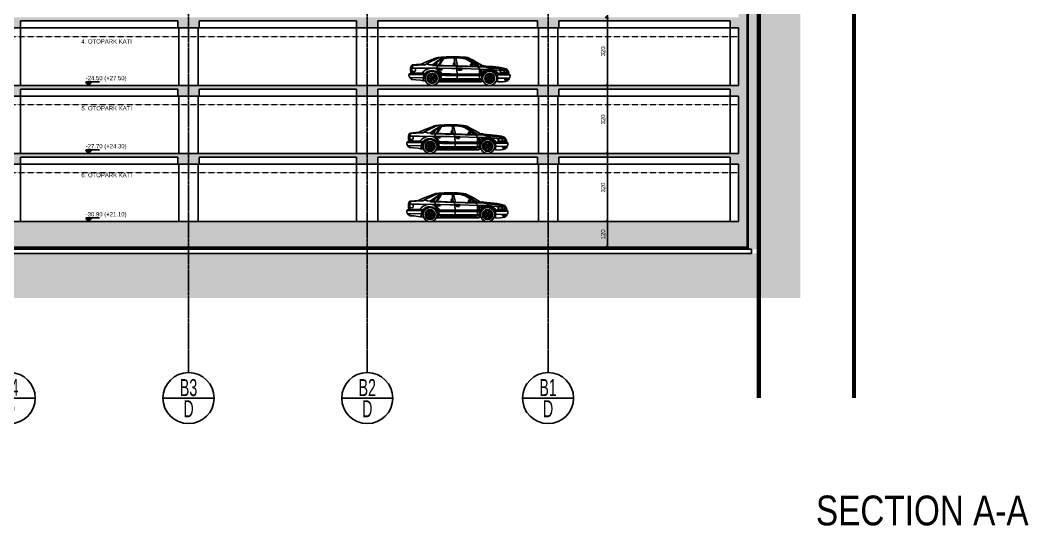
# Model space of a CAD drawing. Header units: centimetres. Extents: x -678439 to 71514, y -426864 to 8594.
# Drawn here: x 66765 to 71514, y 690 to 3067 of the extents above; entities that cross this region are included whole.
import ezdxf
from ezdxf.enums import TextEntityAlignment as Align

# ---------------------------------------------------------------- set-up
doc = ezdxf.new("R2010")
doc.units = ezdxf.units.CM
doc.header["$LTSCALE"] = 0.01
doc.header["$MEASUREMENT"] = 0
doc.header["$PDMODE"] = 3
for name, pattern in [('$0$CENTER', [50.8, 31.75, -6.35, 6.35, -6.35]), ('HIDDEN', [9.525, 6.35, -3.175]), ('HIDDEN2', [0.1875, 0.125, -0.0625]), ('K5LT_AXLED', [19.5, 15, -1.5, 1.5, -1.5])]:
    doc.linetypes.add(name, pattern=pattern)
doc.layers.get('0').update_dxf_attribs({"lineweight": 0})
doc.layers.get('DefPoints').update_dxf_attribs({"color": 200})
for name, color, linetype in [('$0$V-0_Axis', 8, '$0$CENTER'), ('150714_akslar$0$V-0_Text_Axis_10', 132, 'Continuous'), ('150714_akslar$0$V_DUVAR', 3, 'Continuous'), ('AI-011', 7, 'Continuous'), ('AR-03', 9, 'Continuous'), ('AR-Water Isolation', 1, 'HIDDEN2'), ('AR-WB', 152, 'Continuous'), ('V-0_Dimension', 1, 'Continuous'), ('V-0_Elevation_015', 103, 'Continuous'), ('V-0_Hatch_Concrete', 252, 'Continuous'), ('V-0_Notation_Level_500', 2, 'Continuous'), ('V-0_Text_Tr', 7, 'Continuous'), ('V-2_Column', 160, 'Continuous'), ('V-7_Border', 83, 'Continuous')]:
    doc.layers.add(name, color=color, linetype=linetype)
doc.layers.add('AG-Insulation_Heat_Rockwool', color=95, linetype='BATTING', lineweight=13)
doc.layers.add('AR-HIDDEN', color=9, linetype='HIDDEN', lineweight=18)
doc.styles.add('150714_akslar$0$VIVA_200', font='arial.ttf', dxfattribs={"width": 0.6, "height": 40})
doc.styles.add('Arial', font='arial.ttf')
doc.styles.add('VIVA_100', font='arial.ttf', dxfattribs={"height": 20})
doc.linetypes.add('BATTING', pattern='A,0.0001,-0.1,[134,ltypeshp.shx,S=0.1,R=0,X=-0.1,Y=0],-0.2,[134,ltypeshp.shx,S=0.1,R=180,X=0.1,Y=0],-0.1', length=0.4001)
doc.dimstyles.new('VIVA_100', dxfattribs={"dimscale": 10, "dimtxt": 25, "dimasz": 1, "dimexe": 1, "dimexo": 1, "dimgap": 1, "dimtad": 1, "dimdec": 0, "dimzin": 3, "dimdsep": 46, "dimtxsty": 'VIVA_100', "dimblk": 'OBLIQUE', "dimcen": 0, "dimdle": 1, "dimclrd": 256, "dimclre": 256, "dimclrt": 256, "dimadec": 1, "dimazin": 0, "dimtfac": 0.75, "dimtdec": 0, "dimtix": 1, "dimtmove": 2, "dimatfit": 2, "dimldrblk": 'DOT', "dimfxlon": 1, "dimfrac": 1, "dimtolj": 1, "dimtzin": 0, "dimlwd": -1, "dimlwe": -1, "dimarcsym": 0})

# ---------------------------------------------------------------- blocks, each defined once
blk = doc.blocks.new('A$C45BF399B')
for p, q in [((24, 52.2), (17.1, 48.2)), ((31.4, 56.6), (24, 52.2)), ((34.5, 53.5), (27.8, 49.1)), ((28, 46.1), (37.1, 53.1)), ((29.1, 45.4), (41.4, 54.9)), ((41, 61.9), (31.4, 56.6)), ((41.4, 57.9), (34.5, 53.5)), ((35.7, 49.2), (36.9, 51.3)), ((37.1, 53.1), (50.2, 61.6)), ((38.5, 52.5), (41.2, 52.4)), ((51, 67), (41, 61.9)), ((41.2, 52.4), (42.7, 51.5)), ((48.4, 62), (41.4, 57.9)), ((41.4, 54.9), (52.4, 61.8)), ((42.7, 51.5), (42.9, 51.1)), ((43.7, 62), (42.9, 62.7)), ((42.9, 51.1), (42.9, 50.4)), ((42.9, 50.4), (43, 46.9)), ((44.3, 61.1), (43.7, 62)), ((45, 60.9), (44.3, 61.1)), ((44.3, 53), (44.5, 53.4)), ((44.3, 52.3), (44.3, 53)), ((46.6, 46.9), (44.3, 52.3)), ((44.5, 53.4), (44.8, 53.6)), ((45, 63.8), (44.6, 62.3)), ((44.6, 62.3), (44.9, 61.9)), ((44.8, 61.7), (45, 60.9)), ((44.8, 53.6), (45.3, 53.5)), ((44.9, 61.9), (45, 61.7)), ((45, 61.7), (45, 60.9)), ((45, 60.9), (45.4, 60.4)), ((45.3, 61.8), (45.6, 62.3)), ((45.3, 53.5), (45.8, 53.2)), ((45.6, 62.9), (45.9, 63.4)), ((45.6, 62.3), (45.6, 62.9)), ((45.8, 53.2), (46.1, 52.3)), ((45.9, 63.4), (46.3, 63.7)), ((46.2, 63.5), (46, 60.9)), ((46.1, 52.3), (48.3, 47)), ((46.3, 63.7), (46.5, 63.4)), ((46.8, 61.4), (46.4, 61.1)), ((46.5, 63.4), (46.7, 62.2)), ((46.7, 62.2), (46.7, 61.6)), ((46.7, 61.6), (46.8, 61.4)), ((53.4, 64.7), (48.4, 62)), ((50.2, 61.6), (53.5, 63.2)), ((50.9, 67), (53.9, 65.9)), ((51.1, 66.9), (54.3, 68.5)), ((52.4, 61.8), (56.3, 64)), ((53.8, 64.9), (53.4, 64.7)), ((53.5, 63.2), (56.4, 64.9)), ((54, 65.3), (53.8, 64.9)), ((53.9, 65.9), (54, 65.3)), ((54.3, 68.5), (59.3, 69.4)), ((54.3, 66), (57.4, 67.3)), ((56.3, 64), (60.6, 65.4)), ((56.4, 64.9), (59.1, 66)), ((57.4, 67.3), (62.4, 68.3)), ((59.1, 66), (62.6, 67)), ((59.3, 69.4), (74.1, 70.5)), ((60.6, 65.4), (65, 66.6)), ((62.4, 68.3), (72.9, 69.4)), ((62.6, 67), (67.6, 67.6)), ((65, 66.6), (70.7, 67.5)), ((67.6, 67.6), (73.2, 68.3)), ((70.7, 67.5), (84.3, 67.9)), ((72.9, 69.4), (80.6, 69.8)), ((73.2, 68.3), (88.7, 68.5)), ((74.1, 70.5), (89.5, 70.8)), ((83.6, 67.9), (79.4, 48.1)), ((80.6, 69.8), (102, 69.6)), ((84.3, 67.9), (87.5, 68)), ((84.9, 48.1), (87.4, 68.3)), ((86, 57.1), (87.9, 56.4)), ((87.5, 67.9), (95.3, 67.9)), ((87.9, 56.4), (88.8, 55.1)), ((89.1, 50.8), (88.3, 49.4)), ((88.8, 55.1), (89.3, 53.7)), ((89.4, 51.9), (89.1, 50.8)), ((89.3, 53.7), (89.4, 51.9)), ((89.5, 70.8), (107.3, 70.8)), ((95.3, 67.9), (105.7, 67.5)), ((102, 69.6), (115.7, 69)), ((107.8, 68), (104.5, 68.5)), ((105.7, 67.5), (109.9, 67.2)), ((107.3, 70.8), (120, 69.9)), ((112.6, 67.5), (107.8, 68)), ((109.9, 67.2), (113.8, 66.5)), ((115.8, 66.5), (112.6, 67.5)), ((113.2, 66.7), (119.6, 57.4)), ((113.8, 66.5), (118.4, 64.7)), ((116.2, 64.6), (115.4, 65.9)), ((115.7, 69), (122.3, 68.2)), ((118.7, 65.6), (115.8, 66.5)), ((121.5, 57.3), (116.2, 64.6)), ((118.4, 64.7), (121, 63)), ((125.4, 61.9), (118.7, 65.6)), ((119.6, 57.4), (124.7, 49.2)), ((120, 69.9), (127.8, 69)), ((121, 63), (127.8, 58.7)), ((126.6, 49.4), (121.5, 57.3)), ((122.3, 68.2), (130, 66.2)), ((132.5, 57.1), (125.4, 61.9)), ((127.8, 69), (134.1, 67.1)), ((127.8, 58.7), (137.7, 51.5)), ((129.7, 66), (133.9, 66.9)), ((129.8, 65.9), (141.4, 60.4)), ((129.9, 57.2), (130.1, 53.8)), ((129.9, 49.5), (130.6, 50.4)), ((130.1, 53.8), (131, 52.5)), ((130.6, 50.4), (131.6, 50.7)), ((131, 52.5), (132.3, 51.8)), ((131.6, 50.7), (134.8, 50.6)), ((132.3, 51.8), (134.1, 52)), ((132.6, 51.9), (132.4, 51.2)), ((132.4, 51.2), (133.5, 51)), ((141.1, 50.4), (132.5, 57.1)), ((133.9, 66.9), (147.5, 61.6)), ((134.1, 52), (135.6, 52.3)), ((134.8, 50.6), (135.5, 50.3)), ((135.5, 50.3), (135.9, 49.8)), ((135.6, 52.3), (135.7, 52.8)), ((137.7, 51.5), (137.9, 50.6)), ((137.9, 50.6), (138.2, 49.8)), ((141.1, 49.7), (141.1, 50.4)), ((141.2, 50.4), (148, 51)), ((141.4, 60.4), (152.4, 55.1)), ((147.5, 61.6), (158, 57.3)), ((148, 51), (153.7, 52.6)), ((152.4, 55.1), (159.2, 51)), ((153.7, 52.6), (155.8, 53)), ((158, 57.3), (166.7, 53.4)), ((159.4, 51), (164.1, 51.3)), ((163.1, 50.8), (159.4, 51)), ((188.6, 49.4), (163.1, 50.8)), ((164.1, 51.3), (168.6, 52.4)), ((166.7, 53.4), (168.5, 52.5)), ((168.6, 52.4), (170.6, 52.2)), ((170.6, 52.2), (189.9, 50.5)), ((189.9, 50.5), (191.8, 49.9)), ((191.8, 49.9), (192.2, 49.3)), ((-50.3, 24.4), (-50.2, 25.7)), ((-50.2, 25.3), (-49.7, 26.3)), ((-50.2, 25.7), (-18.4, 25.5)), ((-49.7, 26.3), (-49.2, 27.3)), ((-49.2, 27.3), (-46.8, 28.1)), ((-46.8, 33.4), (-47.1, 32.8)), ((-47.1, 32.8), (-47.1, 32.1)), ((-47.1, 32.1), (-46.9, 31.8)), ((-46.9, 31.8), (-46.8, 31.6)), ((-45.5, 35.7), (-46.8, 33.4)), ((-46.8, 31.6), (-46.4, 31.4)), ((-46.8, 28.1), (-45.2, 28.1)), ((-46.5, 29.1), (-46.7, 29)), ((-46.7, 29), (-46.7, 28.2)), ((-46.7, 28.2), (-46.4, 28.2)), ((-46.4, 30.6), (-46.6, 29.1)), ((-46, 29.1), (-46.5, 29.1)), ((-45.2, 34.4), (-46.4, 30.6)), ((-46.4, 31.4), (-46.2, 31.4)), ((-45.6, 29.3), (-46, 29.1)), ((-45, 29.6), (-45.6, 29.3)), ((-44.9, 35.7), (-45.5, 35.7)), ((-44.3, 37.4), (-45.2, 34.4)), ((-45.2, 28.2), (-44.3, 28.8)), ((-45.2, 28.1), (-44.5, 27.3)), ((-44.8, 30.1), (-45, 29.6)), ((-44.4, 28.4), (-44.9, 28.1)), ((-44.5, 31), (-44.8, 30.1)), ((-43.8, 33.4), (-44.5, 31)), ((-44.5, 27.3), (-21.4, 27.4)), ((-20.5, 28.2), (-44.4, 28.4)), ((-44.3, 37.7), (-42.8, 39.6)), ((-44.1, 37.5), (-44.3, 37.4)), ((-44.3, 28.8), (-43.7, 30.7)), ((-43.6, 37.6), (-44.1, 37.5)), ((-42.5, 37.1), (-43.8, 33.4)), ((-43.7, 30.7), (-42.7, 33.8)), ((-39, 30.4), (-43.7, 30.5)), ((-43.1, 37.5), (-43.6, 37.6)), ((-43.6, 30.8), (-36.7, 30.7)), ((-42.5, 37.1), (-43.1, 37.5)), ((-42.8, 39.6), (-40.4, 40.6)), ((-42.7, 33.8), (-41.8, 35.9)), ((-41.6, 37.1), (-42.5, 37.1)), ((-41.8, 35.9), (-40.9, 37)), ((-40.8, 36.9), (-41.6, 37.1)), ((-36.2, 36.7), (-41.2, 36.6)), ((-40.9, 37), (-34.3, 37)), ((-40.4, 40.6), (-34.3, 42.4)), ((-40.2, 37.1), (-39.2, 38.3)), ((-39.2, 38.3), (-36.4, 39.7)), ((-26.7, 30.6), (-39, 30.4)), ((-36.8, 32.8), (-37, 30.4)), ((-35.9, 35.2), (-36.8, 32.8)), ((-36.7, 30.7), (-30.7, 30.9)), ((-36.4, 39.7), (-31.3, 40.8)), ((-29.5, 36.5), (-36.2, 36.7)), ((-34.7, 37), (-35.9, 35.2)), ((-34.3, 37.8), (-34.8, 36.8)), ((-34.3, 42.4), (-23, 44.6)), ((-33, 38.6), (-34.3, 37.8)), ((-34.3, 37), (-29.1, 36.9)), ((-31.1, 39.2), (-33, 38.6)), ((-31.3, 40.8), (-23.5, 42.3)), ((-27.8, 40.3), (-31.1, 39.2)), ((-30.7, 30.9), (-27.5, 30.9)), ((-28.6, 36.2), (-29.5, 36.5)), ((-29.1, 36.9), (-27.8, 36.4)), ((-22, 37.2), (-28.6, 36.5)), ((-27.5, 35.4), (-28.6, 36.2)), ((-22.3, 41.3), (-27.8, 40.3)), ((-27.8, 36.4), (-26.5, 35.1)), ((-26.5, 34.4), (-27.5, 35.4)), ((-27.5, 30.9), (-26.8, 31)), ((-26.8, 31), (-26.4, 31.3)), ((-26.3, 30.9), (-26.7, 30.6)), ((-26.5, 35.1), (-25.9, 33.8)), ((-26.3, 33), (-26.5, 34.4)), ((-26.4, 31.3), (-26.3, 31.8)), ((-26.3, 31.8), (-26.3, 33)), ((-25.8, 32.2), (-26.3, 30.9)), ((-25.9, 33.8), (-25.8, 32.2)), ((-23.5, 42.3), (-10.8, 44.2)), ((-23, 44.6), (-7.5, 46.3)), ((-10.9, 42.8), (-22.3, 41.3)), ((-11.1, 38.2), (-22, 37.2)), ((-21.4, 27.4), (-20.8, 27.6)), ((-20.8, 28.4), (-16.8, 28.5)), ((-20.8, 27.6), (-20.8, 28.4)), ((0.4, 44.3), (-10.9, 42.8)), ((-10.8, 44.2), (3.2, 45.6)), ((-8.3, 24.7), (-7.4, 25.7)), ((-7.5, 46.3), (10.1, 47.8)), ((-7.4, 25.7), (-6.2, 26.6)), ((-6.2, 26.6), (-5, 27.2)), ((-5, 27.2), (-3.3, 27.9)), ((-2.5, 28.1), (-2.3, 27.8)), ((-2.3, 23.6), (-2.3, 27.8)), ((18.9, 45.8), (0.4, 44.3)), ((2.2, 27.9), (2.2, 23.4)), ((2.3, 28.2), (3.6, 27.9)), ((3.2, 45.6), (12.5, 46.4)), ((3.6, 27.9), (5, 27.3)), ((5, 27.3), (6.1, 26.6)), ((6.1, 26.6), (7.6, 25.5)), ((7.6, 25.5), (8.1, 24.8)), ((7.9, 39.6), (25.1, 39.8)), ((10.1, 47.8), (11.6, 48.1)), ((11.6, 48.1), (12.2, 48.3)), ((12.2, 48.3), (13.1, 48.8)), ((12.5, 46.4), (16.8, 46.4)), ((13.3, 48.9), (18.6, 47.7)), ((16.5, 28.2), (24.8, 28.4)), ((16.8, 46.4), (18.5, 46.3)), ((18.5, 46.3), (19.3, 46.1)), ((18.6, 47.7), (22.5, 47.1)), ((22.8, 46.2), (18.9, 45.8)), ((19, 35.7), (18.9, 35)), ((18.9, 35), (19, 34.5)), ((19.5, 36.2), (19, 35.7)), ((19, 34.5), (19.2, 34.1)), ((19.2, 34.1), (19.8, 34.1)), ((19.3, 46.1), (19.9, 45.9)), ((22.1, 36.2), (19.5, 36.2)), ((19.9, 34.1), (22.5, 34.3)), ((22.3, 36.1), (22.1, 36.2)), ((22.6, 35.9), (22.3, 36.1)), ((22.5, 47.1), (23.9, 46.9)), ((22.5, 34.3), (22.9, 34.8)), ((22.8, 35.5), (22.6, 35.9)), ((24.8, 46.8), (22.8, 46.2)), ((22.9, 34.8), (22.8, 35.5)), ((24.7, 27.3), (22.8, 27.3)), ((23.9, 46.9), (24.9, 46.8)), ((24.8, 38.2), (24.7, 33.2)), ((24.7, 33.2), (24.9, 24.4)), ((25.1, 39.8), (24.8, 38.2)), ((27.8, 49.1), (24.9, 46.7)), ((24.9, 46.8), (28.9, 45.6)), ((25.4, 40.8), (25.2, 39.9)), ((25.3, 39.8), (67.3, 41.4)), ((25.3, 28), (96.4, 28.5)), ((25.3, 27), (93.9, 27.6)), ((26.8, 44.1), (25.4, 40.8)), ((27.3, 44.6), (26.8, 44.1)), ((28.5, 45.2), (27.3, 44.6)), ((28.9, 45.6), (28.5, 45.2)), ((82.1, 47), (28.7, 45.5)), ((79.4, 48.1), (30.4, 46.4)), ((32.8, 47.7), (31.5, 47.2)), ((35.5, 48.9), (32.8, 47.7)), ((35.6, 48.7), (35.7, 49.2)), ((36.4, 46.7), (35.6, 48.7)), ((40, 47.5), (36, 47.6)), ((40.6, 47.4), (40, 47.5)), ((41.2, 46.8), (40.6, 47.4)), ((67.3, 41.4), (93, 41.6)), ((69, 40.8), (68.5, 40)), ((68.5, 40), (68.5, 39.5)), ((68.5, 39.5), (69.6, 37.9)), ((68.9, 39.5), (68.6, 39.5)), ((68.9, 39.5), (77.3, 39.9)), ((69.3, 41.2), (69, 40.8)), ((69.6, 38.5), (69.1, 38.5)), ((76.7, 41.4), (69.3, 41.2)), ((69.5, 38.4), (69.4, 38.5)), ((70.1, 37.7), (69.5, 38.4)), ((69.6, 38.5), (77, 38.8)), ((70.1, 37.5), (69.6, 37.9)), ((70.7, 37.4), (70.1, 37.7)), ((70.3, 37.3), (70.1, 37.5)), ((71, 37.2), (70.3, 37.3)), ((72.3, 37.4), (70.7, 37.4)), ((74.7, 37.2), (71, 37.2)), ((74.9, 37.5), (72.3, 37.4)), ((74.7, 37.3), (76, 37.5)), ((76.4, 37.9), (74.9, 37.5)), ((76, 37.5), (76.8, 37.9)), ((77.1, 38.6), (76.4, 37.9)), ((77, 41), (76.7, 41.4)), ((76.8, 37.9), (77.3, 38.5)), ((77.2, 40.7), (77, 41)), ((77.4, 39.9), (77.1, 38.6)), ((77.3, 40.3), (77.2, 40.7)), ((77.3, 39.9), (77.3, 40.3)), ((77.3, 38.5), (77.4, 39.1)), ((77.4, 39.6), (77.4, 40)), ((77.4, 39.1), (77.4, 39.6)), ((79.4, 48.1), (84.9, 48.1)), ((80.1, 28.1), (79.9, 20.3)), ((80.6, 38.5), (80.1, 28.1)), ((81.6, 46.7), (80.6, 38.5)), ((82.4, 48.1), (81.6, 46.7)), ((82.2, 47.2), (124.8, 48.3)), ((84.9, 48.1), (114.1, 49.1)), ((86, 48.7), (84.9, 48.7)), ((87.2, 48.9), (86, 48.7)), ((88.3, 49.4), (87.2, 48.9)), ((87.2, 48.8), (87.4, 48.3)), ((93, 41.6), (123.8, 42.2)), ((93.9, 27.6), (125, 28)), ((96.4, 28.5), (125.8, 28.9)), ((110.9, 24.7), (124.9, 25.2)), ((114.1, 49.1), (124.8, 49.2)), ((116.7, 40.8), (117.2, 41.7)), ((116.9, 40.2), (116.7, 40.8)), ((116.8, 40.6), (125.8, 40.6)), ((117.2, 39.4), (116.9, 40.2)), ((117, 40.2), (125.7, 40.1)), ((117.1, 40.4), (118, 39)), ((117.2, 41.6), (117.3, 41.9)), ((117.6, 38.8), (117.2, 39.4)), ((117.3, 41.9), (125.1, 42.2)), ((118.3, 38.4), (117.6, 38.8)), ((118, 39), (119, 38.7)), ((123.1, 38.4), (118.3, 38.4)), ((119, 38.7), (124.3, 38.7)), ((120, 22), (121, 25.6)), ((121, 25.6), (123.5, 30.2)), ((124.4, 38.5), (123.1, 38.4)), ((123.5, 30.2), (126.2, 34.2)), ((123.7, 48.4), (139.7, 48.8)), ((123.8, 42.2), (131.8, 42.5)), ((124.3, 38.7), (124.8, 39.2)), ((125.4, 39.1), (124.4, 38.5)), ((124.7, 49.2), (126.7, 49.3)), ((124.8, 39.2), (125.1, 39.6)), ((125.1, 42.2), (125.8, 41.8)), ((125.1, 39.6), (125.3, 40.2)), ((125.9, 41), (125.4, 39.1)), ((125.8, 41.8), (125.9, 41)), ((126.2, 34.2), (128.4, 36.5)), ((138.2, 49.8), (126.6, 49.4)), ((128.9, 47.2), (127.5, 49)), ((128.4, 36.5), (129.1, 37.4)), ((129.5, 45), (128.9, 47.2)), ((129.1, 37.4), (129.5, 38.3)), ((129.5, 38.3), (129.5, 45)), ((129.7, 42.2), (167.4, 42.5)), ((133.4, 24.7), (134.3, 25.7)), ((134.3, 25.7), (135.6, 26.6)), ((135.6, 26.6), (136.7, 27.2)), ((136.7, 27.2), (138.4, 27.9)), ((139.3, 28.1), (139.4, 27.8)), ((139.5, 23.6), (139.4, 27.8)), ((139.7, 48.8), (140.4, 48.9)), ((140.4, 48.9), (140.9, 49.3)), ((140.9, 49.3), (141.1, 49.7)), ((144, 28.2), (145.3, 27.9)), ((144, 27.9), (144, 23.4)), ((145.3, 27.9), (146.7, 27.3)), ((146.7, 27.3), (147.8, 26.6)), ((147.8, 26.6), (149.3, 25.5)), ((149.3, 25.5), (149.9, 24.8)), ((157, 30), (195.5, 29.1)), ((199.1, 27.3), (160.7, 27)), ((194.7, 30), (167.1, 30.2)), ((167.2, 29.9), (167.9, 28.7)), ((167.4, 42.5), (188.7, 42.6)), ((167.9, 28.7), (195.3, 28.9)), ((183.3, 41.4), (183.2, 40.8)), ((183.2, 40.8), (183.3, 36.4)), ((183.7, 41.9), (183.3, 41.4)), ((183.3, 36.4), (183.4, 35.1)), ((183.4, 35.1), (184.3, 34.4)), ((185.1, 42.7), (183.7, 41.9)), ((184.3, 34.4), (185.2, 34.2)), ((185.2, 34.2), (192, 34.5)), ((195, 42.5), (188.5, 42.7)), ((189.5, 49.1), (188.6, 49.4)), ((192.1, 43.7), (189.5, 49.1)), ((191.5, 31.3), (192, 34.5)), ((191.6, 31), (191.5, 31.3)), ((191.9, 30.6), (191.6, 31)), ((191.8, 42.9), (192.1, 43.7)), ((192, 38.1), (191.8, 42.9)), ((192.3, 30.4), (191.9, 30.6)), ((192, 34.5), (192, 38.1)), ((192, 34.5), (192.8, 34.2)), ((192.2, 49.3), (194.4, 45)), ((194.2, 30.4), (192.3, 30.4)), ((192.8, 34.2), (193.9, 34.1)), ((193.9, 34.1), (194.7, 34.1)), ((194.4, 31.9), (194.2, 31.2)), ((194.2, 31.2), (194.4, 30.3)), ((194.4, 45), (194.9, 43.3)), ((194.6, 34.1), (194.4, 31.9)), ((194.7, 34.1), (194.9, 36.2)), ((194.9, 29.5), (194.7, 30)), ((194.9, 43.3), (195, 42.5)), ((194.9, 36.2), (195, 39.7)), ((195, 29), (194.9, 29.5)), ((195, 39.7), (195, 42.8)), ((195.5, 29.1), (197.8, 28.6)), ((197.8, 28.6), (198.3, 28.2)), ((198.3, 28.2), (199, 27.4)), ((199.3, 26.1), (199.1, 27.3)), ((199.3, 24.1), (199.3, 26.1)), ((-50.3, 23.7), (-50.3, 24.4)), ((-50, 20.4), (-50.3, 23.7)), ((-49.5, 19.4), (-50, 20.4)), ((-48.1, 18), (-49.5, 19.4)), ((-47.8, 16.5), (-47.9, 18)), ((-47.9, 18), (-19.3, 17.6)), ((-46.6, 13.8), (-47.8, 16.5)), ((-45, 12.5), (-46.6, 13.8)), ((-45.8, 17.6), (-44.1, 13)), ((-43.3, 11.2), (-45, 12.5)), ((-44.9, 17.6), (-43.4, 12.7)), ((-44.1, 12.7), (-44.9, 12.5)), ((-43.9, 17.2), (-44.1, 18)), ((-44.1, 13), (-44.1, 12.7)), ((-43.3, 15.1), (-43.9, 17.2)), ((-43.4, 12.7), (-43.9, 12)), ((-42.5, 12.8), (-43.3, 15.1)), ((-38.8, 9.9), (-43.3, 11.2)), ((-38.8, 13), (-42.5, 12.8)), ((-39.1, 13), (-40.7, 18)), ((-37.8, 13.1), (-39.1, 13)), ((-32.2, 9.1), (-38.8, 9.9)), ((-37.5, 13.6), (-37.8, 13.1)), ((-37.2, 14.4), (-37.5, 13.6)), ((-36.7, 17.6), (-37.2, 14.4)), ((-19.5, 8.5), (-32.2, 9.1)), ((-19.7, 10.5), (-15.9, 10.5)), ((-11.1, 17.9), (-10.9, 19.7)), ((-11.1, 16.6), (-11.1, 17.9)), ((-11, 15.1), (-11.1, 16.6)), ((-10.6, 13.8), (-11, 15.1)), ((-10.9, 19.7), (-10.6, 20.5)), ((-10.6, 20.5), (-10.3, 20.5)), ((-10.6, 13.7), (-10.4, 13.9)), ((-6.6, 18.5), (-10.3, 20.5)), ((-10.3, 13.9), (-6.4, 16.1)), ((-8.3, 24.7), (-8.1, 24.6)), ((-8.1, 24.5), (-4.2, 22.3)), ((-8.1, 9.7), (-8, 10)), ((-7.6, 9), (-8.1, 9.7)), ((-4.4, 12.2), (-8, 10)), ((-6.1, 8), (-7.6, 9)), ((-6.1, 18), (-6.6, 18.5)), ((-6.4, 16.1), (-6, 16.6)), ((-6, 17.8), (-6.1, 18)), ((-5, 7.3), (-6.1, 8)), ((-5.9, 17.5), (-6, 17.8)), ((-6, 16.6), (-5.9, 17)), ((-5.9, 17), (-5.9, 17.5)), ((-3.6, 6.7), (-5, 7.3)), ((-3.7, 12.4), (-4.4, 12.2)), ((-4.2, 22.3), (-3.6, 22.1)), ((-3.4, 12.4), (-3.7, 12.4)), ((-3.6, 22.1), (-3.2, 22.3)), ((-2.3, 6.4), (-3.6, 6.7)), ((-3.1, 12.3), (-3.4, 12.4)), ((-3.2, 22.3), (-2.8, 22.5)), ((-2.7, 12), (-3.1, 12.3)), ((-2.8, 22.5), (-2.5, 22.7)), ((-2.4, 11.7), (-2.7, 12)), ((-2.5, 22.7), (-2.4, 22.9)), ((-2.4, 22.9), (-2.3, 23.6)), ((-2.2, 11.1), (-2.4, 11.7)), ((-2.2, 6.4), (-2.3, 6.6)), ((-2.2, 6.6), (-2.2, 11.1)), ((2.2, 23.4), (2.4, 22.8)), ((2.4, 11.6), (2.3, 10.9)), ((2.3, 10.9), (2.3, 6.7)), ((2.5, 6.5), (2.3, 6.7)), ((2.4, 22.8), (2.7, 22.5)), ((2.5, 11.9), (2.4, 11.6)), ((2.8, 12.1), (2.5, 11.9)), ((3.3, 6.6), (2.5, 6.5)), ((2.7, 22.5), (3.1, 22.3)), ((3.2, 12.3), (2.8, 12.1)), ((3.1, 22.3), (3.4, 22.2)), ((3.6, 12.4), (3.2, 12.3)), ((5, 7.3), (3.3, 6.6)), ((3.4, 22.2), (3.7, 22.2)), ((4.2, 12.3), (3.6, 12.4)), ((3.7, 22.2), (4.4, 22.4)), ((8.1, 10), (4.2, 12.3)), ((4.4, 22.4), (8, 24.6)), ((6.2, 8), (5, 7.3)), ((6, 18), (5.9, 17.5)), ((5.9, 17.5), (5.9, 17.1)), ((5.9, 17.1), (6, 16.8)), ((6.4, 18.4), (6, 18)), ((6, 16.8), (6.1, 16.5)), ((6.1, 16.5), (6.6, 16.1)), ((7.4, 8.9), (6.2, 8)), ((10.3, 20.7), (6.4, 18.4)), ((6.6, 16.1), (10.3, 14)), ((8.3, 9.9), (7.4, 8.9)), ((8.1, 24.8), (8, 24.6)), ((8.3, 9.9), (8.1, 10)), ((10.6, 14), (10.3, 14)), ((10.6, 20.8), (10.4, 20.6)), ((10.6, 20.8), (11, 19.5)), ((10.9, 14.8), (10.6, 14)), ((11.1, 16.6), (10.9, 14.8)), ((11, 19.5), (11.1, 17.9)), ((11.1, 17.9), (11.1, 16.6)), ((20.1, 10.5), (15.9, 10.5)), ((18.6, 24.5), (24.8, 24.5)), ((19.8, 15.2), (26.1, 15.2)), ((19.9, 16.4), (25.5, 16.5)), ((20.3, 14), (122.6, 14)), ((20.5, 9.1), (122.8, 9.1)), ((21.9, 9.1), (26.3, 10.2)), ((24.9, 24.5), (24.7, 18.2)), ((24.7, 18.2), (25, 17.5)), ((25, 24.3), (110.9, 24.7)), ((25, 17.5), (26, 15.2)), ((25.6, 16.3), (118.3, 16.3)), ((26.3, 10.2), (116.5, 10.4)), ((26.4, 14.9), (122.6, 14.9)), ((79.9, 20.3), (80.4, 17.3)), ((80.4, 17.3), (81.9, 15.4)), ((81.9, 15.4), (82.6, 14.7)), ((82.6, 14.7), (82.9, 14)), ((116.5, 10.4), (120.8, 9.5)), ((118.3, 16.3), (122.8, 16.3)), ((119.3, 14.2), (119.6, 17.6)), ((119.6, 17.6), (120, 22)), ((120.8, 9.5), (122.8, 9.3)), ((122.6, 14), (122.6, 9.5)), ((122.8, 16.3), (122.8, 14.9)), ((122.8, 14.9), (122.8, 14)), ((123.2, 9.2), (126.9, 9.1)), ((130.6, 17.9), (130.8, 19.7)), ((130.6, 16.6), (130.6, 17.9)), ((130.8, 15.1), (130.6, 16.6)), ((130.8, 19.7), (131.1, 20.5)), ((131.1, 13.8), (130.8, 15.1)), ((131.1, 20.5), (131.4, 20.5)), ((131.2, 13.7), (131.4, 13.9)), ((135.1, 18.5), (131.4, 20.5)), ((131.4, 13.9), (135.3, 16.1)), ((133.4, 24.7), (133.6, 24.6)), ((133.6, 24.5), (137.5, 22.3)), ((133.6, 9.7), (133.8, 10)), ((134.2, 9), (133.6, 9.7)), ((137.4, 12.2), (133.8, 10)), ((135.6, 8), (134.2, 9)), ((135.6, 18), (135.1, 18.5)), ((135.3, 16.1), (135.7, 16.6)), ((135.8, 17.8), (135.6, 18)), ((136.7, 7.3), (135.6, 8)), ((135.7, 16.6), (135.8, 17)), ((135.8, 17.5), (135.8, 17.8)), ((135.8, 17), (135.8, 17.5)), ((138.2, 6.7), (136.7, 7.3)), ((138, 12.4), (137.4, 12.2)), ((137.5, 22.3), (138.1, 22.1)), ((138.3, 12.4), (138, 12.4)), ((138.1, 22.1), (138.5, 22.3)), ((139.5, 6.4), (138.2, 6.7)), ((138.6, 12.3), (138.3, 12.4)), ((138.5, 22.3), (138.9, 22.5)), ((139, 12), (138.6, 12.3)), ((138.9, 22.5), (139.2, 22.7)), ((139.3, 11.7), (139, 12)), ((139.2, 22.7), (139.3, 22.9)), ((139.3, 22.9), (139.5, 23.6)), ((139.5, 11.1), (139.3, 11.7)), ((139.5, 6.6), (139.5, 11.1)), ((139.5, 6.4), (139.5, 6.6)), ((144, 23.4), (144.1, 22.8)), ((144.1, 11.6), (144, 10.9)), ((144, 10.9), (144.1, 6.7)), ((144.1, 22.8), (144.4, 22.5)), ((144.3, 11.9), (144.1, 11.6)), ((144.2, 6.5), (144.1, 6.7)), ((145.1, 6.6), (144.2, 6.5)), ((144.5, 12.1), (144.3, 11.9)), ((144.4, 22.5), (144.8, 22.3)), ((144.9, 12.3), (144.5, 12.1)), ((144.8, 22.3), (145.2, 22.2)), ((145.3, 12.4), (144.9, 12.3)), ((146.7, 7.3), (145.1, 6.6)), ((145.2, 22.2), (145.4, 22.2)), ((145.9, 12.3), (145.3, 12.4)), ((145.4, 22.2), (146.1, 22.4)), ((149.8, 10), (145.9, 12.3)), ((146.1, 22.4), (149.7, 24.6)), ((147.9, 8), (146.7, 7.3)), ((147.8, 18), (147.6, 17.5)), ((147.6, 17.5), (147.6, 17.1)), ((147.6, 17.1), (147.7, 16.8)), ((147.7, 16.8), (147.8, 16.5)), ((148.2, 18.4), (147.8, 18)), ((147.8, 16.5), (148.3, 16.1)), ((149.1, 8.9), (147.9, 8)), ((152.1, 20.7), (148.2, 18.4)), ((148.3, 16.1), (152, 14)), ((150, 9.9), (149.1, 8.9)), ((149.9, 24.8), (149.7, 24.6)), ((150.1, 9.9), (149.8, 10)), ((152.3, 14), (152, 14)), ((152.3, 20.8), (152.1, 20.6)), ((152.3, 20.8), (152.7, 19.5)), ((152.6, 14.8), (152.3, 14)), ((152.8, 16.6), (152.6, 14.8)), ((152.7, 19.5), (152.9, 17.9)), ((152.9, 17.9), (152.8, 16.6)), ((163, 11.5), (157.9, 11.4)), ((162.4, 18.7), (197.1, 19.9)), ((164.2, 11.5), (163, 11)), ((164.2, 11.5), (170.8, 12.8)), ((170.8, 12.8), (182, 13.8)), ((182, 13.8), (190.5, 14.4)), ((193.4, 18), (190.4, 14.5)), ((190.5, 14.4), (192.6, 14.6)), ((192.6, 14.6), (194.6, 16.2)), ((195.7, 17.7), (193.4, 18)), ((194.6, 16.2), (198.1, 21.1)), ((198.1, 21.1), (199.3, 24.1))]:
    blk.add_line(p, q)
for centre, radius in [((0, 17.3), 17.3), ((0, 17.3), 12.2), ((0, 17.3), 11.5), ((0, 17.3), 10.9), ((141.7, 17.3), 17.3), ((141.7, 17.3), 12.2), ((141.7, 17.3), 11.5), ((141.7, 17.3), 10.9), ((0, 17.3), 4.16), ((0, 17.3), 3.79), ((-2.3, 17.8), 0.984), ((-2.3, 17.8), 0.703), ((-1.2, 15.3), 0.984), ((-1.2, 15.3), 0.703), ((-0.2, 19.6), 0.984), ((-0.2, 19.6), 0.703), ((1.5, 15.5), 0.984), ((1.5, 15.5), 0.703), ((2.2, 18.2), 0.984), ((2.2, 18.2), 0.703), ((141.7, 17.3), 4.16), ((141.7, 17.3), 3.79), ((139.5, 17.8), 0.984), ((139.5, 17.8), 0.703), ((140.5, 15.3), 0.984), ((140.5, 15.3), 0.703), ((141.5, 19.6), 0.984), ((141.5, 19.6), 0.703), ((143.2, 15.5), 0.984), ((143.2, 15.5), 0.703), ((143.9, 18.2), 0.984), ((143.9, 18.2), 0.703)]:
    blk.add_circle(centre, radius)
for centre, radius, start, end in [((-3.3, 20.7), 18.9, 114.1104, 156.5166), ((1.3, 16.5), 21.6, 121.8641, 177.0607), ((2.5, 15.5), 22, 113.1818, 174.5831), ((0.3, 16.2), 24.6, 72.87, 117.6363), ((0.7, 17.4), 20.3, 60.5521, 121.3559), ((0.3, 17.8), 19, 42.4561, 109.9577), ((-0.7, 13.6), 27.3, 30.1706, 72.5595), ((1.3, 18), 19.4, 19.7563, 61.5992), ((2, 17.7), 17.9, 356.1481, 46.3416), ((141.4, 16.9), 25.7, 98.6934, 154.7526), ((142.9, 16.7), 21, 131.5941, 167.1011), ((142.1, 16.1), 19.3, 109.6384, 179.2991), ((142.7, 12.3), 24.4, 64.5842, 124.3102), ((142.8, 14.5), 21, 43.2066, 109.9648), ((142, 11.3), 31.3, 57.2943, 98.2546), ((141.8, 15.4), 22, 8.0188, 58.9217), ((131.7, 12), 31.4, 358.3376, 32.5926), ((129.8, -2.1), 49.3, 40.922, 53.7393), ((-156, 18.6), 136.6, 355.8673, 359.5474), ((200.8, 24.8), 181.2, 182.6258, 184.8843), ((163.1, 11.9), 41.7, 166.8705, 183.4794), ((114.1, 12.9), 49.8, 358.2501, 6.4287)]:
    blk.add_arc(centre, radius, start, end)
blk = doc.blocks.new('150714_akslar$0$V_AKS ETIKET')
at = {"layer": '150714_akslar$0$V-0_Text_Axis_10', "ltscale": 50}
blk.add_line((-60, 60), (60, 60), dxfattribs=at)
blk.add_circle((0, 60), 60, dxfattribs=at)
at = {"layer": '150714_akslar$0$V-0_Text_Axis_10', "style": '150714_akslar$0$VIVA_200', "width": 0.6}
for tag, p in [('AKS', (0, 52.8)), ('BLOK', (0, 2.9))]:
    blk.add_attdef(tag, text='', height=40, dxfattribs=at).set_placement(p, align=Align.BOTTOM_CENTER)
blk = doc.blocks.new('_OBLIQUE')
at = {"color": 0, "linetype": 'ByBlock'}
blk.add_line((-0.5, -0.5), (0.5, 0.5), dxfattribs=at)
blk = doc.blocks.new('*D198')
at = {"layer": 'DefPoints', "color": 0, "transparency": 16777216}
for p in [(69524.3, 2120), (69524.3, 2120), (69524.3, 2000)]:
    blk.add_point(p, dxfattribs=at)
at = {"layer": 'V-0_Dimension', "transparency": 16777216}
for p, q in [((69524.3, 2120), (69514.3, 2120)), ((69524.3, 1990), (69524.3, 2130)), ((69524.3, 2000), (69514.3, 2000))]:
    blk.add_line(p, q, dxfattribs=at)
at = {"layer": 'V-0_Dimension', "transparency": 16777216, "xscale": 10, "yscale": 10, "zscale": 10}
for p, rotation in [((69524.3, 2120), 90), ((69524.3, 2000), 270)]:
    blk.add_blockref('_OBLIQUE', p, dxfattribs=dict(at, rotation=rotation))
at = {"layer": 'V-0_Dimension', "transparency": 16777216, "insert": (69504.1, 2060), "char_height": 20, "attachment_point": 5, "rotation": 90, "style": 'VIVA_100'}
blk.add_mtext('\\A1;120 ', dxfattribs=at)
blk = doc.blocks.new('_DOT')
blk.add_line((-0.5, 0), (-1, 0))
at = {"const_width": 0.5}
blk.add_lwpolyline([(-0.25, 0, 1), (0.25, 0, 1)], format="xyb", close=True, dxfattribs=at)
blk = doc.blocks.new('*D220')
at = {"layer": 'DefPoints', "color": 0, "transparency": 16777216}
for p in [(69524.3, 2440), (69524.3, 2440), (69524.3, 2120)]:
    blk.add_point(p, dxfattribs=at)
at = {"layer": 'V-0_Dimension', "transparency": 16777216}
for p, q in [((69524.3, 2440), (69514.3, 2440)), ((69524.3, 2110), (69524.3, 2450)), ((69524.3, 2120), (69514.3, 2120))]:
    blk.add_line(p, q, dxfattribs=at)
at = {"layer": 'V-0_Dimension', "transparency": 16777216, "xscale": 10, "yscale": 10, "zscale": 10}
for p, rotation in [((69524.3, 2440), 90), ((69524.3, 2120), 270)]:
    blk.add_blockref('_OBLIQUE', p, dxfattribs=dict(at, rotation=rotation))
at = {"layer": 'V-0_Dimension', "transparency": 16777216, "insert": (69504.1, 2280), "char_height": 20, "attachment_point": 5, "rotation": 90, "style": 'VIVA_100'}
blk.add_mtext('\\A1;320 ', dxfattribs=at)
blk = doc.blocks.new('*D221')
at = {"layer": 'DefPoints', "color": 0, "transparency": 16777216}
for p in [(69524.3, 2760), (69524.3, 2760), (69524.3, 2440)]:
    blk.add_point(p, dxfattribs=at)
at = {"layer": 'V-0_Dimension', "transparency": 16777216}
for p, q in [((69524.3, 2760), (69514.3, 2760)), ((69524.3, 2430), (69524.3, 2770)), ((69524.3, 2440), (69514.3, 2440))]:
    blk.add_line(p, q, dxfattribs=at)
at = {"layer": 'V-0_Dimension', "transparency": 16777216, "xscale": 10, "yscale": 10, "zscale": 10}
for p, rotation in [((69524.3, 2760), 90), ((69524.3, 2440), 270)]:
    blk.add_blockref('_OBLIQUE', p, dxfattribs=dict(at, rotation=rotation))
at = {"layer": 'V-0_Dimension', "transparency": 16777216, "insert": (69504.1, 2600), "char_height": 20, "attachment_point": 5, "rotation": 90, "style": 'VIVA_100'}
blk.add_mtext('\\A1;320 ', dxfattribs=at)
blk = doc.blocks.new('*D222')
at = {"layer": 'DefPoints', "color": 0, "transparency": 16777216}
for p in [(69524.3, 3080), (69524.3, 3080), (69524.3, 2760)]:
    blk.add_point(p, dxfattribs=at)
at = {"layer": 'V-0_Dimension', "transparency": 16777216}
for p, q in [((69524.3, 2750), (69524.3, 3090)), ((69524.3, 3080), (69514.3, 3080)), ((69524.3, 2760), (69514.3, 2760))]:
    blk.add_line(p, q, dxfattribs=at)
at = {"layer": 'V-0_Dimension', "transparency": 16777216, "xscale": 10, "yscale": 10, "zscale": 10}
for p, rotation in [((69524.3, 3080), 90), ((69524.3, 2760), 270)]:
    blk.add_blockref('_OBLIQUE', p, dxfattribs=dict(at, rotation=rotation))
at = {"layer": 'V-0_Dimension', "transparency": 16777216, "insert": (69504.1, 2920), "char_height": 20, "attachment_point": 5, "rotation": 90, "style": 'VIVA_100'}
blk.add_mtext('\\A1;320 ', dxfattribs=at)
blk = doc.blocks.new('*U287')
blk.add_hatch(color=256).paths.add_polyline_path([(12.8, 12.8), (-12.8, 12.8), (0, 0)])
for p, q in [((-12.8, 17.4), (52.2, 17.4)), ((0, 0), (50.4, 0))]:
    blk.add_line(p, q)
blk.add_lwpolyline([(0, 0), (-12.8, 12.8), (12.8, 12.8)], close=True)
at = {"style": 'VIVA_100'}
blk.add_attdef('%%P0.00', (-12.8, 24.3), '', height=20, dxfattribs=at)
blk = doc.blocks.new('kot-a-a')
at = {"layer": 'V-0_Notation_Level_500', "transparency": 33554687}
for p, values in [((11805, 2750), {'%%P0.00': '-24.50 (+27.50)'}), ((11805, 2430), {'%%P0.00': '-27.70 (+24.30)'}), ((11805, 2110), {'%%P0.00': '-30.90 (+21.10)'})]:
    blk.add_blockref('*U287', p, dxfattribs=at).add_auto_attribs(values)

msp = doc.modelspace()

# ---------------------------------------------------------------- hatches: boundary and pattern name
at = {"ltscale": 0.3}
h = msp.add_hatch(dxfattribs=at)
h.set_pattern_fill('EARTH', color=16, scale=10)
h.set_pattern_definition([(3e-14, (9857.923, -12588.464), (63.5, 63.5), [63.5, -63.5]), (3e-14, (9857.923, -12564.65), (63.5, 63.5), [63.5, -63.5]), (3e-14, (9857.923, -12540.84), (63.5, 63.5), [63.5, -63.5]), (90, (9865.86, -12532.9), (-63.5, 63.5), [63.5, -63.5]), (90, (9889.673, -12532.9), (-63.5, 63.5), [63.5, -63.5]), (90, (9913.486, -12532.9), (-63.5, 63.5), [63.5, -63.5])])
h.paths.add_polyline_path([(71514.4, 4663.6), (70181.2, 4663.6), (70181.2, 1990), (70231.2, 1990), (70231.2, 1970), (59652.6, 1970), (59652.6, 1760), (70431.2, 1760), (70431.2, 4502.7), (70624, 4500), (71514.4, 4500)])
at = {"layer": 'V-0_Hatch_Concrete', "transparency": 33554534}
h = msp.add_hatch(color=256, dxfattribs=at)
h.dxf.hatch_style = 1
h.paths.add_polyline_path([(70181.2, 2287.1), (70141.2, 2287.1), (70141.2, 2120), (59652.6, 2120), (59652.6, 2000), (70181.2, 2000)])
h.paths.add_polyline_path([(69295.7, 2423), (70101.2, 2423), (70101.2, 2390), (70141.2, 2390), (70141.2, 2287.1), (70181.2, 2287.1), (70181.2, 2592), (70141.2, 2592), (70141.2, 2440), (62515.7, 2440), (59652.6, 2440), (59652.6, 2423), (60406.2, 2423), (60406.2, 2390), (60486.2, 2390), (60486.2, 2423), (60785.7, 2423), (60785.7, 2390), (60885.7, 2390), (60885.7, 2423), (61635.7, 2423), (61635.7, 2390), (61715.7, 2390), (61715.7, 2423), (62465.7, 2423), (62465.7, 2390), (62515.7, 2390), (62565.7, 2390), (62565.7, 2423), (63305.7, 2423), (63305.7, 2390), (63405.7, 2390), (63405.7, 2423), (64145.7, 2423), (64145.7, 2390), (64245.7, 2390), (64245.7, 2423), (64985.7, 2423), (64985.7, 2390), (65085.7, 2390), (65085.7, 2423), (65825.7, 2423), (65825.7, 2390), (65925.7, 2390), (65925.7, 2423), (66665.7, 2423), (66665.7, 2390), (66765.7, 2390), (66765.7, 2423), (67505.7, 2423), (67505.7, 2390), (67605.7, 2390), (67605.7, 2423), (68345.7, 2423), (68345.7, 2390), (68445.7, 2390), (68445.7, 2423), (69195.7, 2423), (69195.7, 2390), (69295.7, 2390)])
h.paths.add_polyline_path([(69295.7, 2743), (70101.2, 2743), (70101.2, 2710), (70141.2, 2710), (70141.2, 2592), (70181.2, 2592), (70181.2, 2906.7), (70141.2, 2906.7), (70141.2, 2760), (62515.7, 2760), (59652.6, 2760), (59652.6, 2743), (60406.2, 2743), (60406.2, 2710), (60486.2, 2710), (60486.2, 2743), (60785.7, 2743), (60785.7, 2710), (60885.7, 2710), (60885.7, 2743), (61195.7, 2743), (61635.7, 2743), (61635.7, 2710), (61715.7, 2710), (61715.7, 2743), (62465.7, 2743), (62465.7, 2710), (62515.7, 2710), (62565.7, 2710), (62565.7, 2743), (63305.7, 2743), (63305.7, 2710), (63405.7, 2710), (63405.7, 2743), (64145.7, 2743), (64145.7, 2710), (64245.7, 2710), (64245.7, 2743), (64985.7, 2743), (64985.7, 2710), (65085.7, 2710), (65085.7, 2743), (65825.7, 2743), (65825.7, 2710), (65925.7, 2710), (65925.7, 2743), (66665.7, 2743), (66665.7, 2710), (66765.7, 2710), (66765.7, 2743), (67505.7, 2743), (67505.7, 2710), (67605.7, 2710), (67605.7, 2743), (68345.7, 2743), (68345.7, 2710), (68445.7, 2710), (68445.7, 2743), (69195.7, 2743), (69195.7, 2710), (69295.7, 2710)])
h.paths.add_polyline_path([(69295.7, 3063), (70101.2, 3063), (70101.2, 3030), (70141.2, 3030), (70141.2, 2906.7), (70181.2, 2906.7), (70181.2, 3298.2), (70141.2, 3298.2), (70141.2, 3080), (62515.7, 3080), (59652.6, 3080), (59652.6, 3063), (60406.2, 3063), (60406.2, 3030), (60486.2, 3030), (60486.2, 3063), (60795.7, 3063), (60795.7, 3030), (60875.7, 3030), (60875.7, 3063), (61635.7, 3063), (61635.7, 3030), (61715.7, 3030), (61715.7, 3063), (62465.7, 3063), (62465.7, 3030), (62515.7, 3030), (62565.7, 3030), (62565.7, 3063), (63305.7, 3063), (63305.7, 3030), (63405.7, 3030), (63405.7, 3063), (64145.7, 3063), (64145.7, 3030), (64245.7, 3030), (64245.7, 3063), (64985.7, 3063), (64985.7, 3030), (65085.7, 3030), (65085.7, 3063), (65825.7, 3063), (65825.7, 3030), (65925.7, 3030), (65925.7, 3063), (66665.7, 3063), (66665.7, 3030), (66765.7, 3030), (66765.7, 3063), (67505.7, 3063), (67505.7, 3030), (67605.7, 3030), (67605.7, 3063), (68345.7, 3063), (68345.7, 3030), (68445.7, 3030), (68445.7, 3063), (69195.7, 3063), (69195.7, 3030), (69295.7, 3030)])
h.paths.add_polyline_path([(69295.7, 3383), (70101.2, 3383), (70101.2, 3350), (70141.2, 3350), (70141.2, 3298.2), (70181.2, 3298.2), (70181.2, 3917.7), (70141.2, 3917.7), (70141.2, 3720), (69172.7, 3720), (69172.7, 3670), (69262.7, 3670), (69262.7, 3703), (70101.2, 3703), (70101.2, 3670), (70141.2, 3670), (70141.2, 3400), (62515.7, 3400), (59652.6, 3400), (59652.6, 3383), (60406.2, 3383), (60406.2, 3350), (60486.2, 3350), (60486.2, 3383), (60795.7, 3383), (60795.7, 3350), (60875.7, 3350), (60875.7, 3383), (61635.7, 3383), (61635.7, 3350), (61715.7, 3350), (61715.7, 3383), (62465.7, 3383), (62465.7, 3350), (62515.7, 3350), (62565.7, 3350), (62565.7, 3383), (63305.7, 3383), (63305.7, 3350), (63405.7, 3350), (63405.7, 3383), (64145.7, 3383), (64145.7, 3350), (64245.7, 3350), (64245.7, 3383), (64985.7, 3383), (64985.7, 3350), (65085.7, 3350), (65085.7, 3383), (65825.7, 3383), (65825.7, 3350), (65925.7, 3350), (65925.7, 3383), (66665.7, 3383), (66665.7, 3350), (66765.7, 3350), (66765.7, 3383), (67505.7, 3383), (67505.7, 3350), (67605.7, 3350), (67605.7, 3383), (68345.7, 3383), (68345.7, 3350), (68445.7, 3350), (68445.7, 3383), (69195.7, 3383), (69195.7, 3350), (69295.7, 3350)])

# ---------------------------------------------------------------- linework, layer by layer
at = {"layer": '$0$V-0_Axis'}
for p, q in [((67555.7, 8337.5), (67555.7, 1410)), ((68395.7, 8337.5), (68395.7, 1410)), ((69245.7, 8337.5), (69245.7, 1410))]:
    msp.add_line(p, q, dxfattribs=at)
at = {"layer": 'AG-Insulation_Heat_Rockwool', "ltscale": 0.6}
msp.add_line((70183.7, 4742.9), (70183.7, 1990), dxfattribs=at)
at = {"layer": 'AG-Insulation_Heat_Rockwool', "linetype": 'Continuous', "ltscale": 2.5}
msp.add_line((70186.2, 4747.9), (70186.2, 1990), dxfattribs=at)
at = {"layer": 'AR-HIDDEN', "color": 1, "linetype": 'K5LT_AXLED', "transparency": 33554687}
for points in [[(62565.7, 2990), (70141.2, 2990)], [(62565.7, 2670), (70141.2, 2670)], [(62565.7, 2350), (70141.2, 2350)]]:
    msp.add_lwpolyline(points, dxfattribs=at)
at = {"layer": 'AR-Water Isolation', "ltscale": 6, "const_width": 0.3}
msp.add_lwpolyline([(68675.9, 4900), (68675.9, 4763.1), (68680.8, 4758.1), (70181.3, 4743.1), (70181.3, 1992.9), (59652.6, 1992.9)], dxfattribs=at)
at = {"layer": 'AR-Water Isolation', "linetype": 'Continuous', "ltscale": 2.5}
msp.add_lwpolyline([(68676, 4900), (68676, 4763.1), (68680.8, 4758.2), (70181.5, 4743.2), (70181.5, 1992.7), (59652.6, 1992.7)], dxfattribs=at)
at = {"layer": 'AR-WB', "const_width": 0.1}
for points in [[(70186.1, 4747.9), (70186.2, 1990)], [(70187.3, 1990), (70187.3, 4747.9)]]:
    msp.add_lwpolyline(points, dxfattribs=at)
at = {"layer": 'V-0_Elevation_015', "ltscale": 0.3}
for p, q in [((66765.7, 2760), (66765.7, 3030)), ((66765.7, 3030), (67505.7, 3030)), ((67510.7, 2760), (67510.7, 3030)), ((67600.7, 2760), (67600.7, 3030)), ((67605.7, 3030), (68345.7, 3030)), ((68345.7, 2760), (68345.7, 3030)), ((68445.7, 2760), (68445.7, 3030)), ((68445.7, 3030), (69195.7, 3030)), ((69200.7, 2760), (69200.7, 3030)), ((69290.7, 2760), (69290.7, 3030)), ((69295.7, 3030), (70101.2, 3030)), ((70101.2, 2760), (70101.2, 3030)), ((66765.7, 2440), (66765.7, 2710)), ((66765.7, 2710), (67505.7, 2710)), ((67510.7, 2440), (67510.7, 2710)), ((67600.7, 2440), (67600.7, 2710)), ((67605.7, 2710), (68345.7, 2710)), ((68345.7, 2440), (68345.7, 2710)), ((68445.7, 2440), (68445.7, 2710)), ((68445.7, 2710), (69195.7, 2710)), ((69200.7, 2440), (69200.7, 2710)), ((69290.7, 2440), (69290.7, 2710)), ((69295.7, 2710), (70101.2, 2710)), ((70101.2, 2440), (70101.2, 2710)), ((66765.7, 2120), (66765.7, 2390)), ((66765.7, 2390), (67505.7, 2390)), ((67510.7, 2120), (67510.7, 2390)), ((67600.7, 2120), (67600.7, 2390)), ((67605.7, 2390), (68345.7, 2390)), ((68345.7, 2120), (68345.7, 2390)), ((68445.7, 2120), (68445.7, 2390)), ((68445.7, 2390), (69195.7, 2390)), ((69200.7, 2120), (69200.7, 2390)), ((69290.7, 2120), (69290.7, 2390)), ((69295.7, 2390), (70101.2, 2390)), ((70101.2, 2120), (70101.2, 2390))]:
    msp.add_line(p, q, dxfattribs=at)
at = {"layer": 'V-2_Column', "ltscale": 200, "transparency": 33554687}
for p, q in [((70181.2, 4731), (70181.2, 2000)), ((66765.7, 3030), (66765.7, 3063)), ((66765.7, 3063), (67505.7, 3063)), ((67505.7, 3063), (67505.7, 3030)), ((67605.7, 3030), (67605.7, 3063)), ((67605.7, 3063), (68345.7, 3063)), ((68345.7, 3063), (68345.7, 3030)), ((68445.7, 3030), (68445.7, 3063)), ((68445.7, 3063), (69195.7, 3063)), ((69195.7, 3063), (69195.7, 3030)), ((69295.7, 3030), (69295.7, 3063)), ((69295.7, 3063), (70101.2, 3063)), ((70101.2, 3063), (70101.2, 3030)), ((66665.7, 3030), (66765.7, 3030)), ((67505.7, 3030), (67605.7, 3030)), ((68345.7, 3030), (68445.7, 3030)), ((69195.7, 3030), (69295.7, 3030)), ((70101.2, 3030), (70141.2, 3030)), ((70141.2, 3030), (70141.2, 2760)), ((66665.7, 2710), (66765.7, 2710)), ((66765.7, 2710), (66765.7, 2743)), ((66765.7, 2743), (67505.7, 2743)), ((67505.7, 2743), (67505.7, 2710)), ((67505.7, 2710), (67605.7, 2710)), ((67605.7, 2710), (67605.7, 2743)), ((67605.7, 2743), (68345.7, 2743)), ((68345.7, 2743), (68345.7, 2710)), ((68345.7, 2710), (68445.7, 2710)), ((68445.7, 2710), (68445.7, 2743)), ((68445.7, 2743), (69195.7, 2743)), ((69195.7, 2743), (69195.7, 2710)), ((69195.7, 2710), (69295.7, 2710)), ((69295.7, 2710), (69295.7, 2743)), ((69295.7, 2743), (70101.2, 2743)), ((70101.2, 2743), (70101.2, 2710)), ((70101.2, 2710), (70141.2, 2710)), ((70141.2, 2710), (70141.2, 2440)), ((66765.7, 2390), (66765.7, 2423)), ((66765.7, 2423), (67505.7, 2423)), ((67505.7, 2423), (67505.7, 2390)), ((67605.7, 2390), (67605.7, 2423)), ((67605.7, 2423), (68345.7, 2423)), ((68345.7, 2423), (68345.7, 2390)), ((68445.7, 2390), (68445.7, 2423)), ((68445.7, 2423), (69195.7, 2423)), ((69195.7, 2423), (69195.7, 2390)), ((69295.7, 2390), (69295.7, 2423)), ((69295.7, 2423), (70101.2, 2423)), ((70101.2, 2423), (70101.2, 2390)), ((66665.7, 2390), (66765.7, 2390)), ((67505.7, 2390), (67605.7, 2390)), ((68345.7, 2390), (68445.7, 2390)), ((69195.7, 2390), (69295.7, 2390)), ((70101.2, 2390), (70141.2, 2390)), ((70141.2, 2390), (70141.2, 2120)), ((70201.2, 1990), (70201.2, 1970))]:
    msp.add_line(p, q, dxfattribs=at)
for points in [[(62515.7, 2760), (70141.2, 2760)], [(62515.7, 2440), (70141.2, 2440)], [(59652.6, 2120), (70141.2, 2120)], [(59652.6, 2000), (70181.2, 2000)], [(70181.2, 2000), (70181.2, 1990)], [(70201.2, 1990), (59652.6, 1990)], [(70201.2, 1970), (59652.6, 1970)]]:
    msp.add_lwpolyline(points, dxfattribs=at)
at = {"layer": 'V-7_Border', "linetype": 'HIDDEN', "transparency": 33554687, "const_width": 20}
for points in [[(70236.6, 1290), (70236.6, 8271.2)], [(70683.5, 1290), (70683.5, 8271.2)]]:
    msp.add_lwpolyline(points, dxfattribs=at)

# ---------------------------------------------------------------- block references
at = {"layer": '150714_akslar$0$V_DUVAR', "transparency": 33554687, "xscale": 2, "yscale": 2, "zscale": 2}
for p, values in [((66715.7, 1170), {'BLOK': 'D', 'AKS': 'B4'}), ((67555.7, 1170), {'BLOK': 'D', 'AKS': 'B3'}), ((68395.7, 1170), {'BLOK': 'D', 'AKS': 'B2'}), ((69245.7, 1170), {'BLOK': 'D', 'AKS': 'B1'})]:
    msp.add_blockref('150714_akslar$0$V_AKS ETIKET', p, dxfattribs=at).add_auto_attribs(values)
at = {"layer": 'AR-03', "transparency": 33554687, "xscale": -1.905942797233943, "yscale": 1.905942797233943, "zscale": 1.905942797233943, "rotation": 359.9999999999819}
for p in [(68971.1, 2760), (68961.1, 2440), (68961.1, 2120)]:
    msp.add_blockref('A$C45BF399B', p, dxfattribs=at)
at = {"layer": 'V-0_Notation_Level_500'}
msp.add_blockref('kot-a-a', (55280.5, 10), dxfattribs=at)

# ---------------------------------------------------------------- texts
at = {"layer": 'AI-011', "style": 'Arial', "width": 0.8}
msp.add_text('SECTION A-A', height=140, dxfattribs=at).set_placement((70504.5, 691.9))
at = {"layer": 'V-0_Text_Tr', "char_height": 20, "attachment_point": 1, "rotation": 0.009, "style": 'VIVA_100'}
for s, insert in [('\\pi89.79,l80,t229.79;4. OTOPARK KATI', (66882.1, 2976.8)), ('\\pi90.193,l80,t230.19;5. OTOPARK KATI', (66882.1, 2662.6)), ('\\pi90.138,l80,t230.14;6. OTOPARK KATI', (66882.1, 2348.3))]:
    msp.add_mtext_dynamic_manual_height_columns(s, width=554.26, gutter_width=1000, heights=[240.4], dxfattribs=dict(at, insert=insert))

# ---------------------------------------------------------------- dimensions: what is measured, and where the dimension line sits
at = {"layer": 'V-0_Dimension'}
for base, p1, p2, picture, middle in [((69524.3, 3080), (69524.3, 2760), (69524.3, 3080), '*D222', (69504.1, 2920)), ((69524.3, 2760), (69524.3, 2440), (69524.3, 2760), '*D221', (69504.1, 2600)), ((69524.3, 2440), (69524.3, 2120), (69524.3, 2440), '*D220', (69504.1, 2280)), ((69524.3, 2120), (69524.3, 2000), (69524.3, 2120), '*D198', (69504.1, 2060))]:
    dim = msp.add_linear_dim(base=base, p1=p1, p2=p2, angle=90, dimstyle='VIVA_100', override={"dimpost": ' '}, dxfattribs=at)
    dim.commit()
    dim.dimension.update_dxf_attribs({"geometry": picture, "text_midpoint": middle})

doc.saveas('drawing.dxf')
